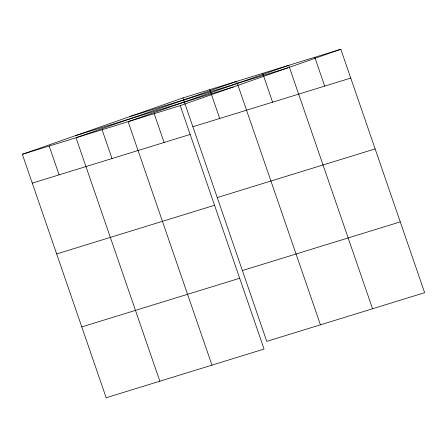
<?xml version="1.0" encoding="UTF-8"?>
<svg xmlns="http://www.w3.org/2000/svg" width="447" height="447" viewBox="0 0 447 447"><rect width="100%" height="100%" fill="white"/><g stroke="black" fill="none" stroke-linecap="round" stroke-linejoin="round"><path stroke-width="0.67" d="M22.35 154.304L180.236 105.626L264.06 349.068L106.174 397.746L22.35 154.304L182.94 97.932L340.826 49.254L424.65 292.696L266.764 341.374L182.94 97.932M180.236 105.626L340.826 49.254M129.948 116.533L287.829 67.86M75.347 135.698L233.228 87.025M192.864 126.752L350.75 78.074M32.273 183.125L190.159 134.446M217.253 197.574L375.139 148.901M56.663 253.946L214.543 205.274M242.38 270.547L400.261 221.874M81.784 326.919L239.67 278.246M314.777 57.289L324.701 86.109M372.547 308.76L288.723 65.318L128.133 121.69L211.956 365.132M262.674 73.347L272.597 102.167M320.449 324.824L236.625 81.382L76.029 137.754L159.853 381.196M209.783 89.657L219.706 118.477M154.181 113.661L164.105 142.481M102.084 129.725L112.007 158.545M49.192 146.029L59.116 174.85"/></g></svg>
